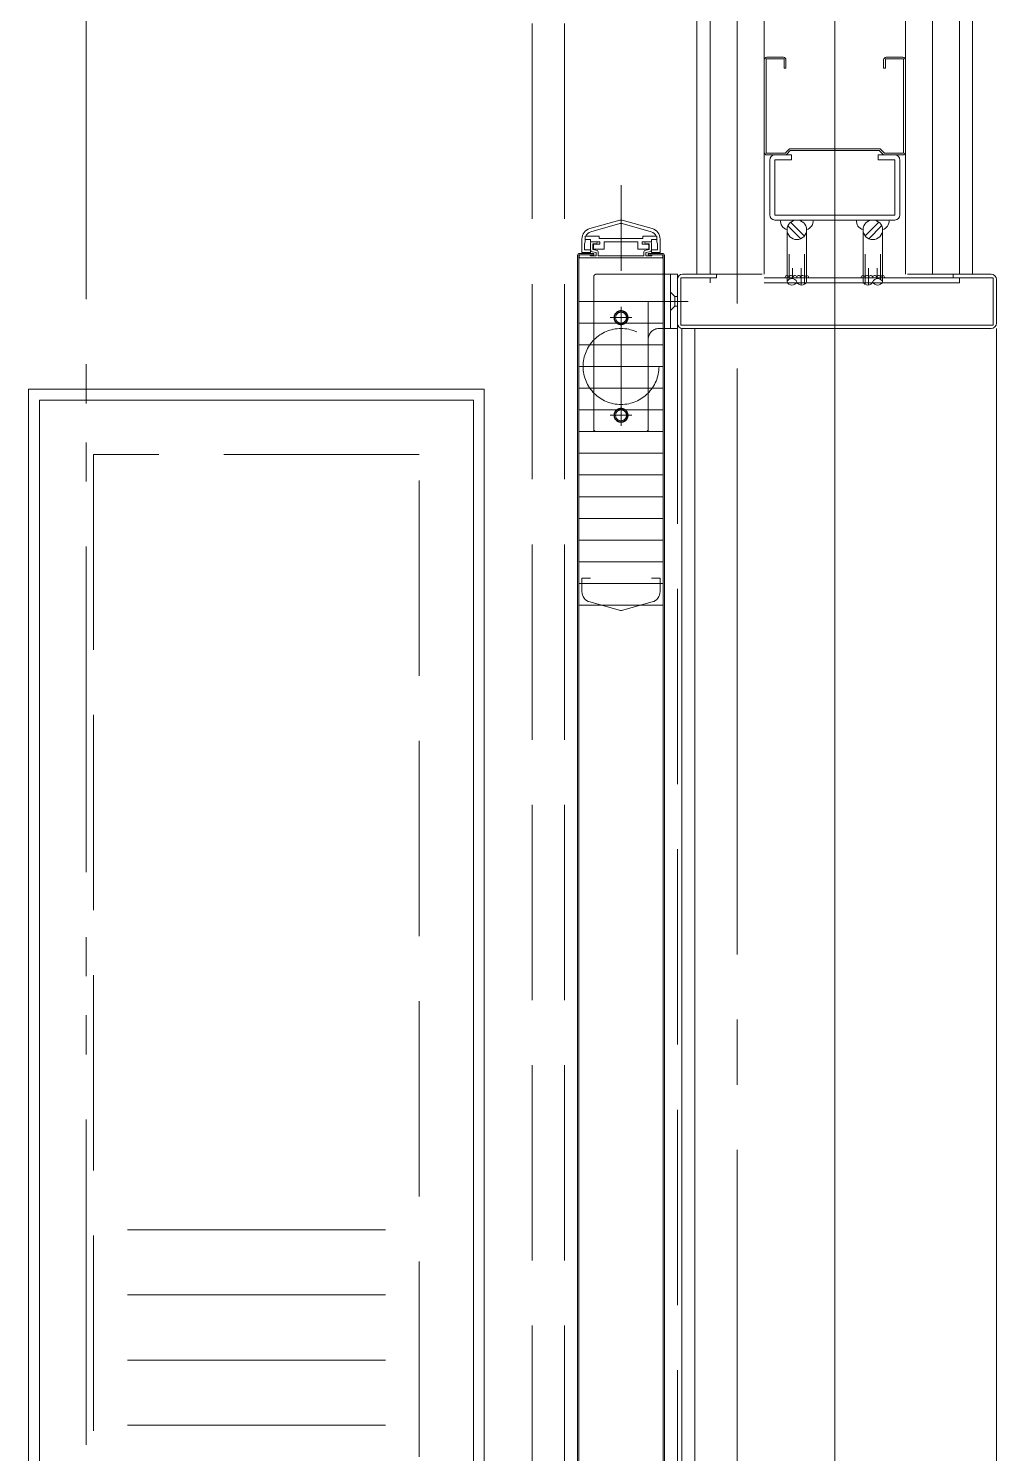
# Model space of a CAD drawing. Units: millimetres at full size. Extents: x -12803 to 120774, y -9413 to 101127.
# Drawn here: x 91248 to 91694, y 17666 to 18323 of the extents above; entities that cross this region are included whole.
import ezdxf

# ---------------------------------------------------------------- set-up
doc = ezdxf.new("R2010")
doc.units = ezdxf.units.MM
doc.header["$LTSCALE"] = 30
for name, pattern in [('CHAIN2', [12, 9, -1, 1, -1]), ('DASHED3', [4, 3, -1]), ('DOUBLE_CHAIN1', [8.8, 5, -1, 0.6, -0.6, 0.6, -1])]:
    doc.linetypes.add(name, pattern=pattern)
doc.layers.add('0-0_NoName', color=7, linetype='Continuous')
for name, color, linetype, lineweight in [('2-0_通芯', 7, 'DOUBLE_CHAIN1', 15), ('2-2_間仕切り芯', 7, 'DOUBLE_CHAIN1', 15), ('2-3_間仕切り', 7, 'Continuous', 15), ('2-A_建具', 7, 'Continuous', 15), ('2-B_金物', 7, 'Continuous', 15), ('3-2_AIHO08-壁芯', 7, 'CHAIN2', 15)]:
    doc.layers.add(name, color=color, linetype=linetype, lineweight=lineweight)

# ---------------------------------------------------------------- blocks, each defined once
blk = doc.blocks.new('グループ部品-732')
at = {"layer": '2-2_間仕切り芯'}
blk.add_line((91619.36, 13795.77), (91619.36, 20799.98), dxfattribs=at)
at = {"layer": '2-3_間仕切り'}
for p, q in [((91561.86, 18209.91), (91561.86, 19716.41)), ((91574.36, 18209.91), (91574.36, 19716.41)), ((91586.86, 18209.91), (91586.86, 19716.41)), ((91651.86, 18209.91), (91651.86, 19716.41)), ((91664.36, 18209.91), (91664.36, 19716.41)), ((91676.86, 18209.91), (91676.86, 19716.41)), ((91682.86, 18209.91), (91682.86, 19596.41)), ((91555.86, 18209.91), (91555.86, 19206.41))]:
    blk.add_line(p, q, dxfattribs=at)
at = {"layer": '2-A_建具'}
for p, q in [((91619.36, 19728.49), (91619.36, 17202.42)), ((91586.86, 18266.11), (91586.86, 18308.71)), ((91587.66, 18309.11), (91596.06, 18309.11)), ((91587.66, 18265.71), (91587.66, 18309.11)), ((91595.66, 18309.91), (91588.06, 18309.91)), ((91596.06, 18304.91), (91596.06, 18309.11)), ((91596.86, 18304.91), (91596.86, 18308.71)), ((91641.86, 18304.91), (91641.86, 18308.71)), ((91642.66, 18304.91), (91642.66, 18309.11)), ((91642.66, 18309.11), (91651.06, 18309.11)), ((91650.66, 18309.91), (91643.06, 18309.91)), ((91651.06, 18265.71), (91651.06, 18309.11)), ((91651.86, 18266.11), (91651.86, 18308.71)), ((91596.86, 18304.91), (91596.06, 18304.91)), ((91642.66, 18304.91), (91641.86, 18304.91)), ((91587.66, 18265.71), (91596.52, 18265.71)), ((91588.06, 18264.91), (91599.36, 18264.91)), ((91589.36, 18237.31), (91589.36, 18262.51)), ((91591.66, 18237.21), (91591.66, 18262.61)), ((91591.66, 18262.61), (91599.36, 18262.61)), ((91598.52, 18267.71), (91596.52, 18265.71)), ((91598.86, 18266.91), (91597.21, 18265.26)), ((91598.52, 18267.71), (91640.19, 18267.71)), ((91598.86, 18266.91), (91639.86, 18266.91)), ((91599.36, 18262.61), (91599.36, 18264.91)), ((91639.36, 18262.61), (91639.36, 18264.91)), ((91639.36, 18264.91), (91650.66, 18264.91)), ((91639.36, 18262.61), (91647.06, 18262.61)), ((91641.5, 18265.26), (91639.86, 18266.91)), ((91642.19, 18265.71), (91640.19, 18267.71)), ((91642.19, 18265.71), (91651.06, 18265.71)), ((91647.06, 18237.21), (91647.06, 18262.61)), ((91649.36, 18237.31), (91649.36, 18262.51)), ((91520.86, 18211.51), (91520.86, 18250.91)), ((91591.66, 18237.21), (91647.06, 18237.21)), ((91520.31, 18234.84), (91506.5, 18230.94)), ((91520.31, 18233.28), (91506.91, 18229.49)), ((91521.4, 18234.84), (91535.21, 18230.94)), ((91521.4, 18233.28), (91534.81, 18229.49)), ((91591.76, 18234.91), (91646.96, 18234.91)), ((91597.36, 18206.41), (91597.36, 18230.41)), ((91597.76, 18232.28), (91603.72, 18226.31)), ((91598.99, 18233.88), (91605.32, 18227.54)), ((91606.36, 18206.41), (91606.36, 18230.41)), ((91632.36, 18206.41), (91632.36, 18230.41)), ((91639.72, 18233.88), (91633.39, 18227.54)), ((91640.95, 18232.28), (91634.99, 18226.31)), ((91641.36, 18206.41), (91641.36, 18230.41)), ((91502.86, 18226.13), (91502.86, 18219.91)), ((91504.06, 18223.91), (91504.06, 18221.11)), ((91504.36, 18227.41), (91510.86, 18227.41)), ((91504.36, 18225.91), (91506.86, 18225.91)), ((91506.86, 18225.91), (91506.86, 18224.91)), ((91506.86, 18224.91), (91511.11, 18224.91)), ((91506.86, 18221.26), (91506.86, 18224.41)), ((91508.11, 18223.21), (91508.11, 18221.91)), ((91508.61, 18223.71), (91511.11, 18223.71)), ((91510.86, 18227.41), (91510.86, 18226.41)), ((91510.86, 18226.41), (91530.86, 18226.41)), ((91511.11, 18224.91), (91511.11, 18223.71)), ((91513.11, 18224.91), (91513.11, 18221.41)), ((91513.11, 18224.91), (91528.61, 18224.91)), ((91528.61, 18224.91), (91528.61, 18221.41)), ((91534.86, 18224.91), (91530.61, 18224.91)), ((91530.61, 18224.91), (91530.61, 18223.71)), ((91533.11, 18223.71), (91530.61, 18223.71)), ((91530.86, 18227.41), (91530.86, 18226.41)), ((91537.36, 18227.41), (91530.86, 18227.41)), ((91533.61, 18223.21), (91533.61, 18221.91)), ((91537.36, 18225.91), (91534.86, 18225.91)), ((91534.86, 18225.91), (91534.86, 18224.91)), ((91534.86, 18221.26), (91534.86, 18224.41)), ((91537.66, 18223.91), (91537.66, 18221.11)), ((91538.86, 18226.13), (91538.86, 18219.91)), ((91500.86, 18218.61), (91500.86, 17161.21)), ((91501.46, 18218.91), (91501.46, 17160.91)), ((91540.26, 18217.41), (91501.46, 18217.41)), ((91501.61, 18218.41), (91501.61, 18217.91)), ((91508.36, 18219.51), (91501.76, 18219.51)), ((91502.86, 18219.91), (91506.86, 18219.91)), ((91504.06, 18221.11), (91506.86, 18221.11)), ((91506.61, 18218.91), (91506.61, 18218.41)), ((91506.61, 18218.41), (91509.36, 18218.41)), ((91506.86, 18221.11), (91506.86, 18219.91)), ((91507.7, 18220.27), (91509.36, 18219.91)), ((91507.86, 18221.26), (91509.96, 18220.8)), ((91508.61, 18221.41), (91513.11, 18221.41)), ((91509.36, 18219.91), (91509.36, 18218.41)), ((91510.36, 18220.31), (91510.36, 18218.41)), ((91510.36, 18218.41), (91531.36, 18218.41)), ((91533.11, 18221.41), (91528.61, 18221.41)), ((91531.36, 18220.31), (91531.36, 18218.41)), ((91533.86, 18221.26), (91531.75, 18220.8)), ((91534.02, 18220.27), (91532.36, 18219.91)), ((91532.36, 18219.91), (91532.36, 18218.41)), ((91533.36, 18219.51), (91533.36, 18218.91)), ((91539.96, 18219.51), (91533.36, 18219.51)), ((91540.26, 18218.91), (91533.36, 18218.91)), ((91534.86, 18221.11), (91534.86, 18219.91)), ((91537.66, 18221.11), (91534.86, 18221.11)), ((91538.86, 18219.91), (91534.86, 18219.91)), ((91540.11, 18218.41), (91540.11, 18217.91)), ((91540.26, 18218.91), (91540.26, 17160.91)), ((91540.86, 18218.61), (91540.86, 17161.21)), ((91598.36, 18207.57), (91598.36, 18219.11)), ((91605.36, 18205.26), (91605.36, 18219.11)), ((91633.36, 18205.26), (91633.36, 18219.11)), ((91640.36, 18207.57), (91640.36, 18219.11)), ((91540.86, 18209.91), (91546.86, 18209.91)), ((91543.66, 18209.91), (91543.66, 18184.91)), ((91546.86, 18209.91), (91546.86, 18184.91)), ((91585.86, 18209.91), (91549.26, 18209.91)), ((91564.86, 18209.91), (91564.86, 18208.31)), ((91599.86, 18207.9), (91599.86, 18212.67)), ((91603.86, 18204.92), (91603.86, 18212.67)), ((91634.86, 18204.92), (91634.86, 18212.67)), ((91638.86, 18207.9), (91638.86, 18212.67)), ((91691.46, 18209.91), (91652.86, 18209.91)), ((91673.86, 18208.31), (91673.86, 18209.91)), ((91546.86, 18207.51), (91546.86, 18187.31)), ((91548.46, 18208.31), (91564.86, 18208.31)), ((91548.46, 18208.31), (91548.46, 18186.51)), ((91561.86, 18208.31), (91561.86, 18206.01)), ((91673.86, 18208.31), (91692.26, 18208.31)), ((91676.86, 18206.01), (91676.86, 18208.31)), ((91692.26, 18186.51), (91692.26, 18208.31)), ((91693.86, 18187.31), (91693.86, 18207.51)), ((91540.26, 18197.41), (91501.46, 18197.41)), ((91540.26, 18187.41), (91501.46, 18187.41)), ((91548.46, 18186.51), (91692.26, 18186.51)), ((91548.86, 18184.91), (91548.86, 17154.91)), ((91549.26, 18184.91), (91691.46, 18184.91)), ((91554.86, 18184.91), (91554.86, 17154.91)), ((91693.86, 18184.91), (91693.86, 17152.51)), ((91500.86, 18183.31), (91500.86, 18153.91)), ((91540.26, 18177.41), (91501.46, 18177.41)), ((91540.86, 18183.31), (91540.86, 18153.91)), ((91540.26, 18167.41), (91501.46, 18167.41)), ((91540.26, 18157.41), (91501.46, 18157.41)), ((91540.26, 18147.41), (91501.46, 18147.41)), ((91540.26, 18137.41), (91501.46, 18137.41)), ((91540.26, 18127.41), (91501.46, 18127.41)), ((91540.26, 18117.41), (91501.46, 18117.41)), ((91540.26, 18107.41), (91501.46, 18107.41)), ((91540.26, 18097.41), (91501.46, 18097.41)), ((91540.26, 18087.41), (91501.46, 18087.41)), ((91540.26, 18077.41), (91501.46, 18077.41)), ((91540.26, 18067.41), (91501.46, 18067.41)), ((91502.86, 18069.91), (91506.86, 18069.91)), ((91502.86, 18063.69), (91502.86, 18069.91)), ((91534.86, 18069.91), (91538.86, 18069.91)), ((91538.86, 18063.69), (91538.86, 18069.91)), ((91520.58, 18054.91), (91506.5, 18058.88)), ((91521.13, 18054.91), (91535.21, 18058.88)), ((91540.26, 18057.41), (91501.46, 18057.41)), ((91521.13, 18054.91), (91520.58, 18054.91))]:
    blk.add_line(p, q, dxfattribs=at)
at = {"layer": '2-A_建具', "linetype": 'DASHED3'}
for p, q in [((91479.86, 17155.41), (91479.86, 19134.91)), ((91494.86, 17155.41), (91494.86, 19134.91)), ((91509.36, 18209.91), (91540.86, 18209.91)), ((91508.36, 18208.91), (91508.36, 18137.41)), ((91676.86, 18208.31), (91561.86, 18208.31)), ((91676.86, 18206.01), (91561.86, 18206.01)), ((91508.36, 18197.41), (91533.36, 18197.41)), ((91533.36, 18197.41), (91533.36, 18137.41)), ((91539.36, 18197.41), (91551.86, 18197.41)), ((91543.66, 18201.66), (91545.66, 18199.66)), ((91546.86, 18199.66), (91545.66, 18199.66)), ((91545.66, 18195.16), (91545.66, 18199.66)), ((91525.86, 18189.91), (91515.86, 18189.91)), ((91520.86, 18194.91), (91520.86, 18140.01)), ((91543.66, 18193.16), (91545.66, 18195.16)), ((91546.86, 18195.16), (91545.66, 18195.16)), ((91546.86, 18184.91), (91546.86, 17152.51)), ((91515.86, 18144.91), (91525.86, 18144.91)), ((91508.36, 18137.41), (91533.36, 18137.41))]:
    blk.add_line(p, q, dxfattribs=at)
at = {"layer": '2-A_建具'}
for points in [[(91504.36, 18227.41), (91504.36, 18224.91), (91504.06, 18223.91)], [(91509.36, 18223.91), (91507.86, 18223.91), (91507.86, 18221.26)], [(91532.36, 18223.91), (91533.86, 18223.91), (91533.86, 18221.26)], [(91537.36, 18227.41), (91537.36, 18224.91), (91537.66, 18223.91)], [(91508.36, 18219.51), (91508.36, 18218.91), (91501.46, 18218.91)], [(91521.16, 18217.41), (91520.86, 18217.71), (91520.56, 18217.41)], [(91535.11, 18218.91), (91535.11, 18218.41), (91532.36, 18218.41)], [(91538.36, 18184.91), (91540.86, 18184.91), (91546.86, 18184.91)]]:
    blk.add_lwpolyline(points, dxfattribs=at)
for centre in [(91601.86, 18230.41), (91636.86, 18230.41)]:
    blk.add_circle(centre, 4.5, dxfattribs=at)
at = {"layer": '2-A_建具', "linetype": 'DASHED3'}
for centre, radius in [((91520.86, 18189.91), 3.25), ((91520.86, 18189.91), 3), ((91520.86, 18189.91), 2.5), ((91520.86, 18167.41), 17.5), ((91520.86, 18144.91), 3.25), ((91520.86, 18144.91), 3), ((91520.86, 18144.91), 2.5)]:
    blk.add_circle(centre, radius, dxfattribs=at)
at = {"layer": '2-A_建具'}
for centre, radius, start, end in [((91588.06, 18308.71), 1.2, 90, 180), ((91595.66, 18308.71), 1.2, 0, 90), ((91643.06, 18308.71), 1.2, 90, 180), ((91650.66, 18308.71), 1.2, 0, 90), ((91588.06, 18266.11), 1.2, 180, 270), ((91591.76, 18262.51), 2.4, 90, 180), ((91596.36, 18266.11), 1.2, 270, 315), ((91642.35, 18266.11), 1.2, 225, 270), ((91646.96, 18262.51), 2.4, 0, 90), ((91650.66, 18266.11), 1.2, 270, 0), ((91591.76, 18237.31), 2.4, 180, 270), ((91646.96, 18237.31), 2.4, 270, 0), ((91507.86, 18226.13), 5, 105.75454, 180), ((91507.86, 18226.13), 3.5, 105.75454, 158.46771), ((91520.86, 18232.91), 2, 74.24546, 105.75454), ((91520.86, 18231.35), 2, 74.24546, 105.75454), ((91533.86, 18226.13), 3.5, 21.53229, 74.24546), ((91533.86, 18226.13), 5, 0, 74.24546), ((91598.4, 18234.34), 4.02, 171.82006, 255.0162), ((91605.32, 18234.34), 4.02, 284.9838, 8.17994), ((91633.4, 18234.34), 4.02, 171.82006, 255.0162), ((91640.32, 18234.34), 4.02, 284.9838, 8.17994), ((91507.36, 18224.41), 0.5, 90, 180), ((91508.61, 18223.21), 0.5, 90, 180), ((91509.36, 18224.41), 0.5, 0, 90), ((91509.36, 18224.41), 0.5, 270, 0), ((91532.36, 18224.41), 0.5, 90, 180), ((91532.36, 18224.41), 0.5, 180, 270), ((91533.11, 18223.21), 0.5, 0, 90), ((91534.36, 18224.41), 0.5, 0, 90), ((91501.76, 18218.61), 0.9, 90, 180), ((91502.11, 18218.41), 0.5, 89.99996, 180.00004), ((91502.11, 18217.91), 0.5, 179.99996, 270.00004), ((91507.86, 18221.26), 1, 180, 260.78101), ((91508.61, 18221.91), 0.5, 180, 270), ((91509.86, 18220.31), 0.5, 0, 77.66927), ((91531.86, 18220.31), 0.5, 102.33073, 180), ((91533.11, 18221.91), 0.5, 270, 0), ((91533.86, 18221.26), 1, 279.21899, 0), ((91539.61, 18218.41), 0.5, 359.99996, 90.00004), ((91539.61, 18217.91), 0.5, 269.99996, 0.00004), ((91539.96, 18218.61), 0.9, 0, 90), ((91549.26, 18207.51), 2.4, 90, 180), ((91691.46, 18207.51), 2.4, 0, 90), ((91597.36, 18208.31), 1, 25.84193, 180), ((91599.61, 18205.47), 2.44, 22.61986, 157.38014), ((91599.61, 18207.35), 2.44, 202.61986, 337.38014), ((91599.16, 18208.31), 1, 25.84193, 180), ((91600.96, 18208.31), 1, 25.84193, 180), ((91602.76, 18208.31), 1, 25.84193, 180), ((91604.11, 18207.35), 2.44, 202.61986, 337.38014), ((91604.56, 18208.31), 1, 25.84193, 180), ((91606.36, 18208.31), 1, 0, 180), ((91632.36, 18208.31), 1, 0, 180), ((91634.61, 18207.35), 2.44, 202.61986, 337.38014), ((91634.16, 18208.31), 1, 0, 154.15807), ((91635.96, 18208.31), 1, 0, 154.15807), ((91637.76, 18208.31), 1, 0, 154.15807), ((91639.11, 18205.47), 2.44, 22.61986, 157.38014), ((91639.11, 18207.35), 2.44, 202.61986, 337.38014), ((91639.56, 18208.31), 1, 0, 154.15807), ((91641.36, 18208.31), 1, 0, 154.15807), ((91549.26, 18187.31), 2.4, 180, 270), ((91691.46, 18187.31), 2.4, 270, 0), ((91507.86, 18063.69), 5, 180, 254.24546), ((91533.86, 18063.69), 5, 285.75454, 0)]:
    blk.add_arc(centre, radius, start, end, dxfattribs=at)
at = {"layer": '2-A_建具', "linetype": 'DASHED3'}
for centre, radius, start, end in [((91509.36, 18208.91), 1, 90, 180), ((91538.36, 18179.91), 5, 90, 180), ((91509.36, 18138.41), 1, 180, 270), ((91532.36, 18138.41), 1, 270, 0)]:
    blk.add_arc(centre, radius, start, end, dxfattribs=at)
at = {"layer": '2-B_金物'}
for p, q in [((91457.86, 18156.91), (91247.86, 18156.91)), ((91247.86, 18156.91), (91247.86, 17154.91)), ((91452.86, 18151.91), (91252.86, 18151.91)), ((91252.86, 18151.91), (91252.86, 17159.91)), ((91452.86, 17159.91), (91452.86, 18151.91)), ((91457.86, 17154.91), (91457.86, 18156.91)), ((91412.29, 17769.56), (91293.42, 17769.56)), ((91412.29, 17739.56), (91293.42, 17739.56)), ((91412.29, 17709.56), (91293.42, 17709.56)), ((91412.29, 17679.56), (91293.42, 17679.56))]:
    blk.add_line(p, q, dxfattribs=at)
at = {"layer": '2-B_金物', "linetype": 'DASHED3'}
for p, q in [((91427.86, 18126.91), (91277.86, 18126.91)), ((91277.86, 18126.91), (91277.86, 17184.91)), ((91427.86, 17184.91), (91427.86, 18126.91))]:
    blk.add_line(p, q, dxfattribs=at)
at = {"layer": '3-2_AIHO08-壁芯'}
blk.add_line((91574.36, 19246.41), (91574.36, 14496.41), dxfattribs=at)
blk = doc.blocks.new('グループ部品-763')
at = {"layer": '2-A_建具'}
for p, q in [((91619.36, 19728.49), (91619.36, 17202.42)), ((91586.86, 18266.11), (91586.86, 18308.71)), ((91587.66, 18309.11), (91596.06, 18309.11)), ((91587.66, 18265.71), (91587.66, 18309.11)), ((91595.66, 18309.91), (91588.06, 18309.91)), ((91596.06, 18304.91), (91596.06, 18309.11)), ((91596.86, 18304.91), (91596.86, 18308.71)), ((91641.86, 18304.91), (91641.86, 18308.71)), ((91642.66, 18304.91), (91642.66, 18309.11)), ((91642.66, 18309.11), (91651.06, 18309.11)), ((91650.66, 18309.91), (91643.06, 18309.91)), ((91651.06, 18265.71), (91651.06, 18309.11)), ((91651.86, 18266.11), (91651.86, 18308.71)), ((91596.86, 18304.91), (91596.06, 18304.91)), ((91642.66, 18304.91), (91641.86, 18304.91)), ((91587.66, 18265.71), (91596.52, 18265.71)), ((91588.06, 18264.91), (91599.36, 18264.91)), ((91589.36, 18237.31), (91589.36, 18262.51)), ((91591.66, 18237.21), (91591.66, 18262.61)), ((91591.66, 18262.61), (91599.36, 18262.61)), ((91598.52, 18267.71), (91596.52, 18265.71)), ((91598.86, 18266.91), (91597.21, 18265.26)), ((91598.52, 18267.71), (91640.19, 18267.71)), ((91598.86, 18266.91), (91639.86, 18266.91)), ((91599.36, 18262.61), (91599.36, 18264.91)), ((91639.36, 18262.61), (91639.36, 18264.91)), ((91639.36, 18264.91), (91650.66, 18264.91)), ((91639.36, 18262.61), (91647.06, 18262.61)), ((91641.5, 18265.26), (91639.86, 18266.91)), ((91642.19, 18265.71), (91640.19, 18267.71)), ((91642.19, 18265.71), (91651.06, 18265.71)), ((91647.06, 18237.21), (91647.06, 18262.61)), ((91649.36, 18237.31), (91649.36, 18262.51)), ((91520.86, 18211.51), (91520.86, 18250.91)), ((91591.66, 18237.21), (91647.06, 18237.21)), ((91520.31, 18234.84), (91506.5, 18230.94)), ((91520.31, 18233.28), (91506.91, 18229.49)), ((91521.4, 18234.84), (91535.21, 18230.94)), ((91521.4, 18233.28), (91534.81, 18229.49)), ((91591.76, 18234.91), (91646.96, 18234.91)), ((91597.36, 18206.41), (91597.36, 18230.41)), ((91597.76, 18232.28), (91603.72, 18226.31)), ((91598.99, 18233.88), (91605.32, 18227.54)), ((91606.36, 18206.41), (91606.36, 18230.41)), ((91632.36, 18206.41), (91632.36, 18230.41)), ((91639.72, 18233.88), (91633.39, 18227.54)), ((91640.95, 18232.28), (91634.99, 18226.31)), ((91641.36, 18206.41), (91641.36, 18230.41)), ((91502.86, 18226.13), (91502.86, 18219.91)), ((91504.06, 18223.91), (91504.06, 18221.11)), ((91504.36, 18227.41), (91510.86, 18227.41)), ((91504.36, 18225.91), (91506.86, 18225.91)), ((91506.86, 18225.91), (91506.86, 18224.91)), ((91506.86, 18224.91), (91511.11, 18224.91)), ((91506.86, 18221.26), (91506.86, 18224.41)), ((91508.11, 18223.21), (91508.11, 18221.91)), ((91508.61, 18223.71), (91511.11, 18223.71)), ((91510.86, 18227.41), (91510.86, 18226.41)), ((91510.86, 18226.41), (91530.86, 18226.41)), ((91511.11, 18224.91), (91511.11, 18223.71)), ((91513.11, 18224.91), (91513.11, 18221.41)), ((91513.11, 18224.91), (91528.61, 18224.91)), ((91528.61, 18224.91), (91528.61, 18221.41)), ((91534.86, 18224.91), (91530.61, 18224.91)), ((91530.61, 18224.91), (91530.61, 18223.71)), ((91533.11, 18223.71), (91530.61, 18223.71)), ((91530.86, 18227.41), (91530.86, 18226.41)), ((91537.36, 18227.41), (91530.86, 18227.41)), ((91533.61, 18223.21), (91533.61, 18221.91)), ((91537.36, 18225.91), (91534.86, 18225.91)), ((91534.86, 18225.91), (91534.86, 18224.91)), ((91534.86, 18221.26), (91534.86, 18224.41)), ((91537.66, 18223.91), (91537.66, 18221.11)), ((91538.86, 18226.13), (91538.86, 18219.91)), ((91500.86, 18218.61), (91500.86, 17161.21)), ((91501.46, 18218.91), (91501.46, 17160.91)), ((91540.26, 18217.41), (91501.46, 18217.41)), ((91501.61, 18218.41), (91501.61, 18217.91)), ((91508.36, 18219.51), (91501.76, 18219.51)), ((91502.86, 18219.91), (91506.86, 18219.91)), ((91504.06, 18221.11), (91506.86, 18221.11)), ((91506.61, 18218.91), (91506.61, 18218.41)), ((91506.61, 18218.41), (91509.36, 18218.41)), ((91506.86, 18221.11), (91506.86, 18219.91)), ((91507.7, 18220.27), (91509.36, 18219.91)), ((91507.86, 18221.26), (91509.96, 18220.8)), ((91508.61, 18221.41), (91513.11, 18221.41)), ((91509.36, 18219.91), (91509.36, 18218.41)), ((91510.36, 18220.31), (91510.36, 18218.41)), ((91510.36, 18218.41), (91531.36, 18218.41)), ((91533.11, 18221.41), (91528.61, 18221.41)), ((91531.36, 18220.31), (91531.36, 18218.41)), ((91533.86, 18221.26), (91531.75, 18220.8)), ((91534.02, 18220.27), (91532.36, 18219.91)), ((91532.36, 18219.91), (91532.36, 18218.41)), ((91533.36, 18219.51), (91533.36, 18218.91)), ((91539.96, 18219.51), (91533.36, 18219.51)), ((91540.26, 18218.91), (91533.36, 18218.91)), ((91534.86, 18221.11), (91534.86, 18219.91)), ((91537.66, 18221.11), (91534.86, 18221.11)), ((91538.86, 18219.91), (91534.86, 18219.91)), ((91540.11, 18218.41), (91540.11, 18217.91)), ((91540.26, 18218.91), (91540.26, 17160.91)), ((91540.86, 18218.61), (91540.86, 17161.21)), ((91598.36, 18207.57), (91598.36, 18219.11)), ((91605.36, 18205.26), (91605.36, 18219.11)), ((91633.36, 18205.26), (91633.36, 18219.11)), ((91640.36, 18207.57), (91640.36, 18219.11)), ((91540.86, 18209.91), (91546.86, 18209.91)), ((91543.66, 18209.91), (91543.66, 18184.91)), ((91546.86, 18209.91), (91546.86, 18184.91)), ((91585.86, 18209.91), (91549.26, 18209.91)), ((91564.86, 18209.91), (91564.86, 18208.31)), ((91599.86, 18207.9), (91599.86, 18212.67)), ((91603.86, 18204.92), (91603.86, 18212.67)), ((91634.86, 18204.92), (91634.86, 18212.67)), ((91638.86, 18207.9), (91638.86, 18212.67)), ((91691.46, 18209.91), (91652.86, 18209.91)), ((91673.86, 18208.31), (91673.86, 18209.91)), ((91546.86, 18207.51), (91546.86, 18187.31)), ((91548.46, 18208.31), (91564.86, 18208.31)), ((91548.46, 18208.31), (91548.46, 18186.51)), ((91561.86, 18208.31), (91561.86, 18206.01)), ((91673.86, 18208.31), (91692.26, 18208.31)), ((91676.86, 18206.01), (91676.86, 18208.31)), ((91692.26, 18186.51), (91692.26, 18208.31)), ((91693.86, 18187.31), (91693.86, 18207.51)), ((91540.26, 18197.41), (91501.46, 18197.41)), ((91540.26, 18187.41), (91501.46, 18187.41)), ((91548.46, 18186.51), (91692.26, 18186.51)), ((91548.86, 18184.91), (91548.86, 17154.91)), ((91549.26, 18184.91), (91691.46, 18184.91)), ((91554.86, 18184.91), (91554.86, 17154.91)), ((91693.86, 18184.91), (91693.86, 17152.51)), ((91500.86, 18183.31), (91500.86, 18153.91)), ((91540.26, 18177.41), (91501.46, 18177.41)), ((91540.86, 18183.31), (91540.86, 18153.91)), ((91540.26, 18167.41), (91501.46, 18167.41)), ((91540.26, 18157.41), (91501.46, 18157.41)), ((91540.26, 18147.41), (91501.46, 18147.41)), ((91540.26, 18137.41), (91501.46, 18137.41)), ((91540.26, 18127.41), (91501.46, 18127.41)), ((91540.26, 18117.41), (91501.46, 18117.41)), ((91540.26, 18107.41), (91501.46, 18107.41)), ((91540.26, 18097.41), (91501.46, 18097.41)), ((91540.26, 18087.41), (91501.46, 18087.41)), ((91540.26, 18077.41), (91501.46, 18077.41)), ((91540.26, 18067.41), (91501.46, 18067.41)), ((91502.86, 18069.91), (91506.86, 18069.91)), ((91502.86, 18063.69), (91502.86, 18069.91)), ((91534.86, 18069.91), (91538.86, 18069.91)), ((91538.86, 18063.69), (91538.86, 18069.91)), ((91520.58, 18054.91), (91506.5, 18058.88)), ((91521.13, 18054.91), (91535.21, 18058.88)), ((91540.26, 18057.41), (91501.46, 18057.41)), ((91521.13, 18054.91), (91520.58, 18054.91))]:
    blk.add_line(p, q, dxfattribs=at)
at = {"layer": '2-A_建具', "linetype": 'DASHED3'}
for p, q in [((91479.86, 17155.41), (91479.86, 19134.91)), ((91494.86, 17155.41), (91494.86, 19134.91)), ((91509.36, 18209.91), (91540.86, 18209.91)), ((91508.36, 18208.91), (91508.36, 18137.41)), ((91676.86, 18208.31), (91561.86, 18208.31)), ((91676.86, 18206.01), (91561.86, 18206.01)), ((91508.36, 18197.41), (91533.36, 18197.41)), ((91533.36, 18197.41), (91533.36, 18137.41)), ((91539.36, 18197.41), (91551.86, 18197.41)), ((91543.66, 18201.66), (91545.66, 18199.66)), ((91546.86, 18199.66), (91545.66, 18199.66)), ((91545.66, 18195.16), (91545.66, 18199.66)), ((91525.86, 18189.91), (91515.86, 18189.91)), ((91520.86, 18194.91), (91520.86, 18140.01)), ((91543.66, 18193.16), (91545.66, 18195.16)), ((91546.86, 18195.16), (91545.66, 18195.16)), ((91546.86, 18184.91), (91546.86, 17152.51)), ((91515.86, 18144.91), (91525.86, 18144.91)), ((91508.36, 18137.41), (91533.36, 18137.41))]:
    blk.add_line(p, q, dxfattribs=at)
at = {"layer": '2-A_建具'}
for points in [[(91504.36, 18227.41), (91504.36, 18224.91), (91504.06, 18223.91)], [(91509.36, 18223.91), (91507.86, 18223.91), (91507.86, 18221.26)], [(91532.36, 18223.91), (91533.86, 18223.91), (91533.86, 18221.26)], [(91537.36, 18227.41), (91537.36, 18224.91), (91537.66, 18223.91)], [(91508.36, 18219.51), (91508.36, 18218.91), (91501.46, 18218.91)], [(91521.16, 18217.41), (91520.86, 18217.71), (91520.56, 18217.41)], [(91535.11, 18218.91), (91535.11, 18218.41), (91532.36, 18218.41)], [(91538.36, 18184.91), (91540.86, 18184.91), (91546.86, 18184.91)]]:
    blk.add_lwpolyline(points, dxfattribs=at)
for centre in [(91601.86, 18230.41), (91636.86, 18230.41)]:
    blk.add_circle(centre, 4.5, dxfattribs=at)
at = {"layer": '2-A_建具', "linetype": 'DASHED3'}
for centre, radius in [((91520.86, 18189.91), 3.25), ((91520.86, 18189.91), 3), ((91520.86, 18189.91), 2.5), ((91520.86, 18167.41), 17.5), ((91520.86, 18144.91), 3.25), ((91520.86, 18144.91), 3), ((91520.86, 18144.91), 2.5)]:
    blk.add_circle(centre, radius, dxfattribs=at)
at = {"layer": '2-A_建具'}
for centre, radius, start, end in [((91588.06, 18308.71), 1.2, 90, 180), ((91595.66, 18308.71), 1.2, 0, 90), ((91643.06, 18308.71), 1.2, 90, 180), ((91650.66, 18308.71), 1.2, 0, 90), ((91588.06, 18266.11), 1.2, 180, 270), ((91591.76, 18262.51), 2.4, 90, 180), ((91596.36, 18266.11), 1.2, 270, 315), ((91642.35, 18266.11), 1.2, 225, 270), ((91646.96, 18262.51), 2.4, 0, 90), ((91650.66, 18266.11), 1.2, 270, 0), ((91591.76, 18237.31), 2.4, 180, 270), ((91646.96, 18237.31), 2.4, 270, 0), ((91507.86, 18226.13), 5, 105.75454, 180), ((91507.86, 18226.13), 3.5, 105.75454, 158.46771), ((91520.86, 18232.91), 2, 74.24546, 105.75454), ((91520.86, 18231.35), 2, 74.24546, 105.75454), ((91533.86, 18226.13), 3.5, 21.53229, 74.24546), ((91533.86, 18226.13), 5, 0, 74.24546), ((91598.4, 18234.34), 4.02, 171.82006, 255.0162), ((91605.32, 18234.34), 4.02, 284.9838, 8.17994), ((91633.4, 18234.34), 4.02, 171.82006, 255.0162), ((91640.32, 18234.34), 4.02, 284.9838, 8.17994), ((91507.36, 18224.41), 0.5, 90, 180), ((91508.61, 18223.21), 0.5, 90, 180), ((91509.36, 18224.41), 0.5, 0, 90), ((91509.36, 18224.41), 0.5, 270, 0), ((91532.36, 18224.41), 0.5, 90, 180), ((91532.36, 18224.41), 0.5, 180, 270), ((91533.11, 18223.21), 0.5, 0, 90), ((91534.36, 18224.41), 0.5, 0, 90), ((91501.76, 18218.61), 0.9, 90, 180), ((91502.11, 18218.41), 0.5, 89.99996, 180.00004), ((91502.11, 18217.91), 0.5, 179.99996, 270.00004), ((91507.86, 18221.26), 1, 180, 260.78101), ((91508.61, 18221.91), 0.5, 180, 270), ((91509.86, 18220.31), 0.5, 0, 77.66927), ((91531.86, 18220.31), 0.5, 102.33073, 180), ((91533.11, 18221.91), 0.5, 270, 0), ((91533.86, 18221.26), 1, 279.21899, 0), ((91539.61, 18218.41), 0.5, 359.99996, 90.00004), ((91539.61, 18217.91), 0.5, 269.99996, 0.00004), ((91539.96, 18218.61), 0.9, 0, 90), ((91549.26, 18207.51), 2.4, 90, 180), ((91691.46, 18207.51), 2.4, 0, 90), ((91597.36, 18208.31), 1, 25.84193, 180), ((91599.61, 18205.47), 2.44, 22.61986, 157.38014), ((91599.61, 18207.35), 2.44, 202.61986, 337.38014), ((91599.16, 18208.31), 1, 25.84193, 180), ((91600.96, 18208.31), 1, 25.84193, 180), ((91602.76, 18208.31), 1, 25.84193, 180), ((91604.11, 18207.35), 2.44, 202.61986, 337.38014), ((91604.56, 18208.31), 1, 25.84193, 180), ((91606.36, 18208.31), 1, 0, 180), ((91632.36, 18208.31), 1, 0, 180), ((91634.61, 18207.35), 2.44, 202.61986, 337.38014), ((91634.16, 18208.31), 1, 0, 154.15807), ((91635.96, 18208.31), 1, 0, 154.15807), ((91637.76, 18208.31), 1, 0, 154.15807), ((91639.11, 18205.47), 2.44, 22.61986, 157.38014), ((91639.11, 18207.35), 2.44, 202.61986, 337.38014), ((91639.56, 18208.31), 1, 0, 154.15807), ((91641.36, 18208.31), 1, 0, 154.15807), ((91549.26, 18187.31), 2.4, 180, 270), ((91691.46, 18187.31), 2.4, 270, 0), ((91507.86, 18063.69), 5, 180, 254.24546), ((91533.86, 18063.69), 5, 285.75454, 0)]:
    blk.add_arc(centre, radius, start, end, dxfattribs=at)
at = {"layer": '2-A_建具', "linetype": 'DASHED3'}
for centre, radius, start, end in [((91509.36, 18208.91), 1, 90, 180), ((91538.36, 18179.91), 5, 90, 180), ((91509.36, 18138.41), 1, 180, 270), ((91532.36, 18138.41), 1, 270, 0)]:
    blk.add_arc(centre, radius, start, end, dxfattribs=at)
at = {"layer": '3-2_AIHO08-壁芯'}
blk.add_line((91574.36, 19246.41), (91574.36, 14496.41), dxfattribs=at)

msp = doc.modelspace()

# ---------------------------------------------------------------- linework, layer by layer
at = {"layer": '2-0_通芯'}
msp.add_line((91274.36, 24156.41), (91274.36, 5670.44), dxfattribs=at)

# ---------------------------------------------------------------- block references
at = {"layer": '0-0_NoName'}
for name in ['グループ部品-732', 'グループ部品-763']:
    msp.add_blockref(name, (0, 0), dxfattribs=at)

doc.saveas('drawing.dxf')
